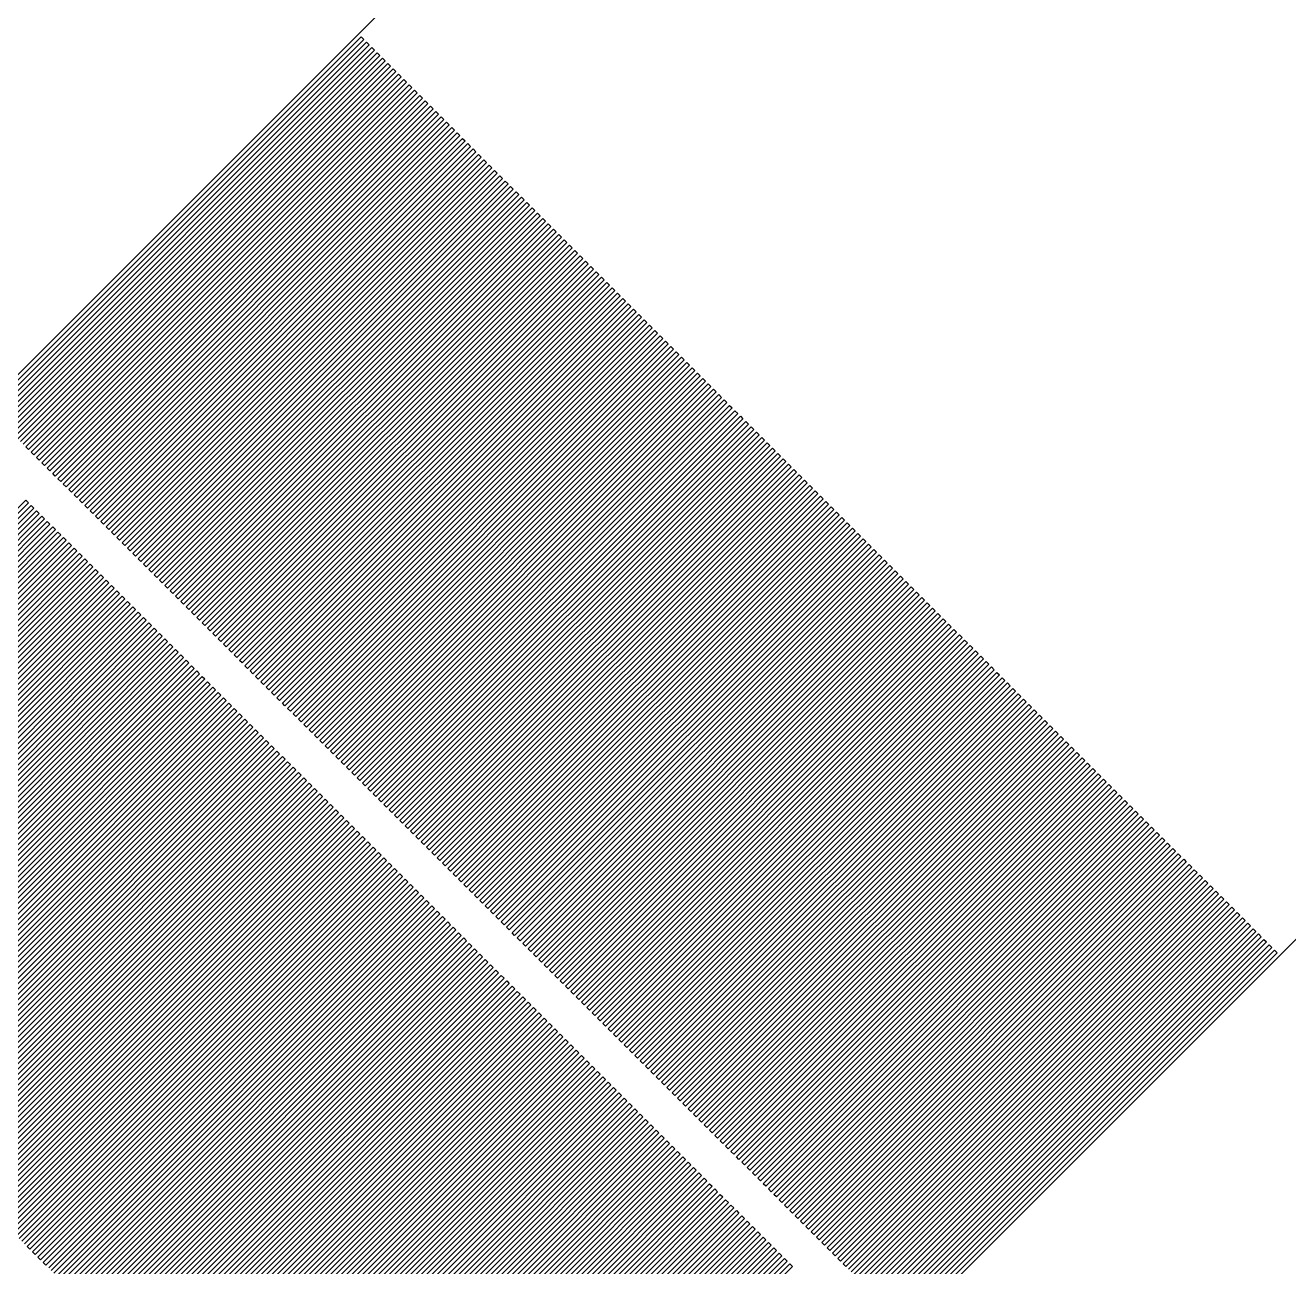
# Model space of a CAD drawing. Extents: x 1 to 107, y 1 to 71.
# Drawn here: x 61.92 to 65.265, y 61.977 to 65.265 of the extents above; entities that cross this region are included whole.
import ezdxf

# ---------------------------------------------------------------- set-up
doc = ezdxf.new("R2010")
doc.units = 0

msp = doc.modelspace()

# ---------------------------------------------------------------- linework, layer by layer
for p, q in [((64.1513, 66.5908), (61.8156, 64.2551)), ((61.8226, 64.248), (62.8091, 65.2344)), ((62.8091, 65.2344), (62.8161, 65.2274)), ((62.8161, 65.2274), (61.8297, 64.241)), ((61.8368, 64.2339), (62.8232, 65.2203)), ((62.8303, 65.2132), (61.8439, 64.2268)), ((61.8509, 64.2197), (62.8374, 65.2061)), ((62.8232, 65.2203), (62.8303, 65.2132)), ((62.8374, 65.2061), (62.8444, 65.1991)), ((62.8444, 65.1991), (61.858, 64.2127)), ((61.8651, 64.2056), (62.8515, 65.192)), ((62.8586, 65.1849), (61.8722, 64.1985)), ((61.8792, 64.1915), (62.8656, 65.1779)), ((62.8727, 65.1708), (61.8863, 64.1844)), ((62.8515, 65.192), (62.8586, 65.1849)), ((62.8656, 65.1779), (62.8727, 65.1708)), ((61.8934, 64.1773), (62.8798, 65.1637)), ((62.8869, 65.1567), (61.9004, 64.1702)), ((61.9075, 64.1632), (62.8939, 65.1496)), ((62.901, 65.1425), (61.9146, 64.1561)), ((61.9216, 64.149), (62.9081, 65.1355)), ((62.8798, 65.1637), (62.8869, 65.1567)), ((62.8939, 65.1496), (62.901, 65.1425)), ((62.9081, 65.1355), (62.9151, 65.1284)), ((62.9151, 65.1284), (61.9287, 64.142)), ((61.9358, 64.1349), (62.9222, 65.1213)), ((62.9293, 65.1142), (61.9429, 64.1278)), ((61.9499, 64.1207), (62.9364, 65.1072)), ((62.9434, 65.1001), (61.957, 64.1137)), ((62.9222, 65.1213), (62.9293, 65.1142)), ((62.9364, 65.1072), (62.9434, 65.1001)), ((61.9641, 64.1066), (62.9505, 65.093)), ((62.9576, 65.0859), (61.9711, 64.0995)), ((61.9782, 64.0925), (62.9646, 65.0789)), ((62.9717, 65.0718), (61.9853, 64.0854)), ((62.9505, 65.093), (62.9576, 65.0859)), ((62.9646, 65.0789), (62.9717, 65.0718)), ((61.9924, 64.0783), (62.9788, 65.0647)), ((62.9858, 65.0577), (61.9994, 64.0712)), ((62.0065, 64.0642), (62.9929, 65.0506)), ((63, 65.0435), (62.0136, 64.0571)), ((62.0206, 64.05), (63.0071, 65.0365)), ((62.9788, 65.0647), (62.9858, 65.0577)), ((62.9929, 65.0506), (63, 65.0435)), ((63.0071, 65.0365), (63.0141, 65.0294)), ((63.0141, 65.0294), (62.0277, 64.043)), ((62.0348, 64.0359), (63.0212, 65.0223)), ((63.0283, 65.0152), (62.0419, 64.0288)), ((62.0489, 64.0217), (63.0354, 65.0082)), ((63.0424, 65.0011), (62.056, 64.0147)), ((63.0212, 65.0223), (63.0283, 65.0152)), ((63.0354, 65.0082), (63.0424, 65.0011)), ((62.0631, 64.0076), (63.0495, 64.994)), ((63.0566, 64.987), (62.0701, 64.0005)), ((62.0772, 63.9935), (63.0636, 64.9799)), ((63.0707, 64.9728), (62.0843, 63.9864)), ((63.0495, 64.994), (63.0566, 64.987)), ((63.0636, 64.9799), (63.0707, 64.9728)), ((62.0914, 63.9793), (63.0778, 64.9657)), ((63.0848, 64.9587), (62.0984, 63.9723)), ((62.1055, 63.9652), (63.0919, 64.9516)), ((63.099, 64.9445), (62.1126, 63.9581)), ((62.1196, 63.951), (63.106, 64.9375)), ((63.0778, 64.9657), (63.0848, 64.9587)), ((63.0919, 64.9516), (63.099, 64.9445)), ((63.106, 64.9375), (63.1131, 64.9304)), ((63.1131, 64.9304), (62.1267, 63.944)), ((62.1338, 63.9369), (63.1202, 64.9233)), ((63.1273, 64.9162), (62.1409, 63.9298)), ((62.1479, 63.9227), (63.1343, 64.9092)), ((63.1414, 64.9021), (62.155, 63.9157)), ((63.1202, 64.9233), (63.1273, 64.9162)), ((63.1343, 64.9092), (63.1414, 64.9021)), ((62.1621, 63.9086), (63.1485, 64.895)), ((63.1556, 64.888), (62.1691, 63.9015)), ((62.1762, 63.8945), (63.1626, 64.8809)), ((63.1697, 64.8738), (62.1833, 63.8874)), ((62.1904, 63.8803), (63.1768, 64.8667)), ((63.1485, 64.895), (63.1556, 64.888)), ((63.1626, 64.8809), (63.1697, 64.8738)), ((63.1768, 64.8667), (63.1838, 64.8597)), ((63.1838, 64.8597), (62.1974, 63.8733)), ((62.2045, 63.8662), (63.1909, 64.8526)), ((63.198, 64.8455), (62.2116, 63.8591)), ((62.2186, 63.8521), (63.205, 64.8385)), ((63.1909, 64.8526), (63.198, 64.8455)), ((63.205, 64.8385), (63.2121, 64.8314)), ((63.2121, 64.8314), (62.2257, 63.845)), ((62.2328, 63.8379), (63.2192, 64.8243)), ((63.2263, 64.8172), (62.2398, 63.8308)), ((62.2469, 63.8238), (63.2333, 64.8102)), ((63.2404, 64.8031), (62.254, 63.8167)), ((63.2192, 64.8243), (63.2263, 64.8172)), ((63.2333, 64.8102), (63.2404, 64.8031)), ((62.2611, 63.8096), (63.2475, 64.796)), ((63.2545, 64.789), (62.2681, 63.8026)), ((62.2752, 63.7955), (63.2616, 64.7819)), ((63.2687, 64.7748), (62.2823, 63.7884)), ((62.2894, 63.7813), (63.2758, 64.7677)), ((63.2475, 64.796), (63.2545, 64.789)), ((63.2616, 64.7819), (63.2687, 64.7748)), ((63.2758, 64.7677), (63.2828, 64.7607)), ((63.2828, 64.7607), (62.2964, 63.7743)), ((62.3035, 63.7672), (63.2899, 64.7536)), ((63.297, 64.7465), (62.3106, 63.7601)), ((62.3176, 63.7531), (63.304, 64.7395)), ((63.3111, 64.7324), (62.3247, 63.746)), ((63.2899, 64.7536), (63.297, 64.7465)), ((63.304, 64.7395), (63.3111, 64.7324)), ((62.3318, 63.7389), (63.3182, 64.7253)), ((63.3253, 64.7182), (62.3389, 63.7318)), ((62.3459, 63.7248), (63.3323, 64.7112)), ((63.3394, 64.7041), (62.353, 63.7177)), ((63.3182, 64.7253), (63.3253, 64.7182)), ((63.3323, 64.7112), (63.3394, 64.7041)), ((62.3601, 63.7106), (63.3465, 64.697)), ((63.3535, 64.69), (62.3671, 63.7036)), ((62.3742, 63.6965), (63.3606, 64.6829)), ((63.3677, 64.6758), (62.3813, 63.6894)), ((62.3883, 63.6823), (63.3748, 64.6687)), ((63.3465, 64.697), (63.3535, 64.69)), ((63.3606, 64.6829), (63.3677, 64.6758)), ((63.3748, 64.6687), (63.3818, 64.6617)), ((63.3818, 64.6617), (62.3954, 63.6753)), ((62.4025, 63.6682), (63.3889, 64.6546)), ((63.396, 64.6475), (62.4095, 63.6611)), ((62.4166, 63.6541), (63.403, 64.6405)), ((63.4101, 64.6334), (62.4237, 63.647)), ((63.3889, 64.6546), (63.396, 64.6475)), ((63.403, 64.6405), (63.4101, 64.6334)), ((62.4308, 63.6399), (63.4172, 64.6263)), ((63.4243, 64.6192), (62.4379, 63.6328)), ((62.4449, 63.6258), (63.4313, 64.6122)), ((63.4384, 64.6051), (62.452, 63.6187)), ((62.4591, 63.6116), (63.4455, 64.598)), ((63.4172, 64.6263), (63.4243, 64.6192)), ((63.4313, 64.6122), (63.4384, 64.6051)), ((63.4455, 64.598), (63.4525, 64.591)), ((63.4525, 64.591), (62.4661, 63.6046)), ((62.4732, 63.5975), (63.4596, 64.5839)), ((63.4667, 64.5768), (62.4803, 63.5904)), ((62.4873, 63.5833), (63.4738, 64.5698)), ((63.4596, 64.5839), (63.4667, 64.5768)), ((63.4738, 64.5698), (63.4808, 64.5627)), ((63.4808, 64.5627), (62.4944, 63.5763)), ((62.5015, 63.5692), (63.4879, 64.5556)), ((63.495, 64.5486), (62.5085, 63.5621)), ((62.5156, 63.5551), (63.502, 64.5415)), ((63.5091, 64.5344), (62.5227, 63.548)), ((63.4879, 64.5556), (63.495, 64.5486)), ((63.502, 64.5415), (63.5091, 64.5344)), ((62.5298, 63.5409), (63.5162, 64.5273)), ((63.5233, 64.5203), (62.5368, 63.5338)), ((62.5439, 63.5268), (63.5303, 64.5132)), ((63.5374, 64.5061), (62.551, 63.5197)), ((62.558, 63.5126), (63.5445, 64.499)), ((63.5162, 64.5273), (63.5233, 64.5203)), ((63.5303, 64.5132), (63.5374, 64.5061)), ((63.5445, 64.499), (63.5515, 64.492)), ((63.5515, 64.492), (62.5651, 63.5056)), ((62.5722, 63.4985), (63.5586, 64.4849)), ((63.5657, 64.4778), (62.5793, 63.4914)), ((62.5863, 63.4843), (63.5728, 64.4708)), ((63.5586, 64.4849), (63.5657, 64.4778)), ((63.5728, 64.4708), (63.5798, 64.4637)), ((63.5798, 64.4637), (62.5934, 63.4773)), ((62.6005, 63.4702), (63.5869, 64.4566)), ((63.594, 64.4496), (62.6075, 63.4631)), ((62.6146, 63.4561), (63.601, 64.4425)), ((63.6081, 64.4354), (62.6217, 63.449)), ((63.5869, 64.4566), (63.594, 64.4496)), ((63.601, 64.4425), (63.6081, 64.4354)), ((62.6288, 63.4419), (63.6152, 64.4283)), ((63.6223, 64.4213), (62.6358, 63.4348)), ((62.6429, 63.4278), (63.6293, 64.4142)), ((63.6364, 64.4071), (62.65, 63.4207)), ((62.657, 63.4136), (63.6435, 64.4001)), ((63.6152, 64.4283), (63.6223, 64.4213)), ((63.6293, 64.4142), (63.6364, 64.4071)), ((63.6435, 64.4001), (63.6505, 64.393)), ((63.6505, 64.393), (62.6641, 63.4066)), ((62.6712, 63.3995), (63.6576, 64.3859)), ((63.6647, 64.3788), (62.6783, 63.3924)), ((62.6853, 63.3854), (63.6717, 64.3718)), ((63.6788, 64.3647), (62.6924, 63.3783)), ((63.6576, 64.3859), (63.6647, 64.3788)), ((63.6717, 64.3718), (63.6788, 64.3647)), ((62.6995, 63.3712), (63.6859, 64.3576)), ((63.6929, 64.3506), (62.7065, 63.3641)), ((62.7136, 63.3571), (63.7, 64.3435)), ((63.7071, 64.3364), (62.7207, 63.35)), ((63.6859, 64.3576), (63.6929, 64.3506)), ((63.7, 64.3435), (63.7071, 64.3364)), ((62.7278, 63.3429), (63.7142, 64.3293)), ((63.7212, 64.3223), (62.7348, 63.3358)), ((62.7419, 63.3288), (63.7283, 64.3152)), ((63.7354, 64.3081), (62.749, 63.3217)), ((62.756, 63.3146), (63.7425, 64.3011)), ((63.7142, 64.3293), (63.7212, 64.3223)), ((63.7283, 64.3152), (63.7354, 64.3081)), ((63.7425, 64.3011), (63.7495, 64.294)), ((63.7495, 64.294), (62.7631, 63.3076)), ((62.7702, 63.3005), (63.7566, 64.2869)), ((63.7637, 64.2798), (62.7773, 63.2934)), ((62.7843, 63.2864), (63.7707, 64.2728)), ((63.7778, 64.2657), (62.7914, 63.2793)), ((63.7566, 64.2869), (63.7637, 64.2798)), ((63.7707, 64.2728), (63.7778, 64.2657)), ((62.7985, 63.2722), (63.7849, 64.2586)), ((63.7919, 64.2516), (62.8055, 63.2652)), ((62.8126, 63.2581), (63.799, 64.2445)), ((63.8061, 64.2374), (62.8197, 63.251)), ((62.8267, 63.2439), (63.8132, 64.2303)), ((63.7849, 64.2586), (63.7919, 64.2516)), ((63.799, 64.2445), (63.8061, 64.2374)), ((63.8132, 64.2303), (63.8202, 64.2233)), ((63.8202, 64.2233), (62.8338, 63.2369)), ((62.8409, 63.2298), (63.8273, 64.2162)), ((63.8344, 64.2091), (62.848, 63.2227)), ((62.855, 63.2156), (63.8414, 64.2021)), ((63.8273, 64.2162), (63.8344, 64.2091)), ((63.8414, 64.2021), (63.8485, 64.195)), ((63.8485, 64.195), (62.8621, 63.2086)), ((62.8692, 63.2015), (63.8556, 64.1879)), ((63.8627, 64.1808), (62.8763, 63.1944)), ((62.8833, 63.1874), (63.8697, 64.1738)), ((63.8768, 64.1667), (62.8904, 63.1803)), ((63.8556, 64.1879), (63.8627, 64.1808)), ((63.8697, 64.1738), (63.8768, 64.1667)), ((61.9287, 64.142), (61.9216, 64.149)), ((61.9429, 64.1278), (61.9358, 64.1349)), ((62.8975, 63.1732), (63.8839, 64.1596)), ((63.8909, 64.1526), (62.9045, 63.1662)), ((62.9116, 63.1591), (63.898, 64.1455)), ((63.9051, 64.1384), (62.9187, 63.152)), ((62.9257, 63.1449), (63.9122, 64.1314)), ((63.8839, 64.1596), (63.8909, 64.1526)), ((63.898, 64.1455), (63.9051, 64.1384)), ((63.9122, 64.1314), (63.9192, 64.1243)), ((64.2551, 61.8156), (66.5908, 64.1513)), ((61.957, 64.1137), (61.9499, 64.1207)), ((61.9711, 64.0995), (61.9641, 64.1066)), ((63.9192, 64.1243), (62.9328, 63.1379)), ((62.9399, 63.1308), (63.9263, 64.1172)), ((63.9334, 64.1101), (62.9469, 63.1237)), ((62.954, 63.1167), (63.9404, 64.1031)), ((63.9475, 64.096), (62.9611, 63.1096)), ((63.9263, 64.1172), (63.9334, 64.1101)), ((63.9404, 64.1031), (63.9475, 64.096)), ((61.9853, 64.0854), (61.9782, 64.0925)), ((61.9994, 64.0712), (61.9924, 64.0783)), ((62.0136, 64.0571), (62.0065, 64.0642)), ((62.9682, 63.1025), (63.9546, 64.0889)), ((63.9617, 64.0818), (62.9752, 63.0954)), ((62.9823, 63.0884), (63.9687, 64.0748)), ((63.9758, 64.0677), (62.9894, 63.0813)), ((63.9546, 64.0889), (63.9617, 64.0818)), ((63.9687, 64.0748), (63.9758, 64.0677)), ((62.0277, 64.043), (62.0206, 64.05)), ((62.0419, 64.0288), (62.0348, 64.0359)), ((62.9965, 63.0742), (63.9829, 64.0606)), ((63.9899, 64.0536), (63.0035, 63.0672)), ((63.0106, 63.0601), (63.997, 64.0465)), ((64.0041, 64.0394), (63.0177, 63.053)), ((63.0247, 63.0459), (64.0112, 64.0324)), ((63.9829, 64.0606), (63.9899, 64.0536)), ((63.997, 64.0465), (64.0041, 64.0394)), ((64.0112, 64.0324), (64.0182, 64.0253)), ((60.9353, 63.0212), (61.9217, 64.0076)), ((61.9287, 64.0005), (60.9423, 63.0141)), ((61.9217, 64.0076), (61.9287, 64.0005)), ((62.056, 64.0147), (62.0489, 64.0217)), ((62.0701, 64.0005), (62.0631, 64.0076)), ((64.0182, 64.0253), (63.0318, 63.0389)), ((63.0389, 63.0318), (64.0253, 64.0182)), ((64.0324, 64.0112), (63.0459, 63.0247)), ((63.053, 63.0177), (64.0394, 64.0041)), ((64.0465, 63.997), (63.0601, 63.0106)), ((64.0253, 64.0182), (64.0324, 64.0112)), ((64.0394, 64.0041), (64.0465, 63.997)), ((60.9494, 63.0071), (61.9358, 63.9935)), ((61.9429, 63.9864), (60.9565, 63)), ((60.9635, 62.9929), (61.95, 63.9793)), ((61.957, 63.9723), (60.9706, 62.9858)), ((60.9777, 62.9788), (61.9641, 63.9652)), ((61.9358, 63.9935), (61.9429, 63.9864)), ((61.95, 63.9793), (61.957, 63.9723)), ((61.9641, 63.9652), (61.9712, 63.9581)), ((62.0843, 63.9864), (62.0772, 63.9935)), ((62.0984, 63.9723), (62.0914, 63.9793)), ((62.1126, 63.9581), (62.1055, 63.9652)), ((63.0672, 63.0035), (64.0536, 63.9899)), ((64.0606, 63.9829), (63.0742, 62.9965)), ((63.0813, 62.9894), (64.0677, 63.9758)), ((64.0748, 63.9687), (63.0884, 62.9823)), ((64.0536, 63.9899), (64.0606, 63.9829)), ((64.0677, 63.9758), (64.0748, 63.9687)), ((61.9712, 63.9581), (60.9847, 62.9717)), ((60.9918, 62.9646), (61.9782, 63.951)), ((61.9853, 63.944), (60.9989, 62.9576)), ((61.006, 62.9505), (61.9924, 63.9369)), ((61.9995, 63.9298), (61.013, 62.9434)), ((61.9782, 63.951), (61.9853, 63.944)), ((61.9924, 63.9369), (61.9995, 63.9298)), ((62.1267, 63.944), (62.1196, 63.951)), ((62.1409, 63.9298), (62.1338, 63.9369)), ((63.0954, 62.9752), (64.0818, 63.9617)), ((64.0889, 63.9546), (63.1025, 62.9682)), ((63.1096, 62.9611), (64.096, 63.9475)), ((64.1031, 63.9404), (63.1167, 62.954)), ((63.1237, 62.9469), (64.1101, 63.9334)), ((64.0818, 63.9617), (64.0889, 63.9546)), ((64.096, 63.9475), (64.1031, 63.9404)), ((64.1101, 63.9334), (64.1172, 63.9263)), ((61.0201, 62.9364), (62.0065, 63.9228)), ((62.0136, 63.9157), (61.0272, 62.9293)), ((61.0342, 62.9222), (62.0207, 63.9086)), ((62.0277, 63.9016), (61.0413, 62.9151)), ((62.0065, 63.9228), (62.0136, 63.9157)), ((62.0207, 63.9086), (62.0277, 63.9016)), ((62.155, 63.9157), (62.1479, 63.9227)), ((62.1691, 63.9015), (62.1621, 63.9086)), ((64.1172, 63.9263), (63.1308, 62.9399)), ((63.1379, 62.9328), (64.1243, 63.9192)), ((64.1314, 63.9122), (63.1449, 62.9257)), ((63.152, 62.9187), (64.1384, 63.9051)), ((64.1455, 63.898), (63.1591, 62.9116)), ((64.1243, 63.9192), (64.1314, 63.9122)), ((64.1384, 63.9051), (64.1455, 63.898)), ((61.0484, 62.9081), (62.0348, 63.8945)), ((62.0419, 63.8874), (61.0555, 62.901)), ((61.0625, 62.8939), (62.049, 63.8803)), ((62.056, 63.8733), (61.0696, 62.8869)), ((61.0767, 62.8798), (62.0631, 63.8662)), ((62.0348, 63.8945), (62.0419, 63.8874)), ((62.049, 63.8803), (62.056, 63.8733)), ((62.0631, 63.8662), (62.0702, 63.8591)), ((62.1833, 63.8874), (62.1762, 63.8945)), ((62.1974, 63.8733), (62.1904, 63.8803)), ((62.2116, 63.8591), (62.2045, 63.8662)), ((63.1662, 62.9045), (64.1526, 63.8909)), ((64.1596, 63.8839), (63.1732, 62.8975)), ((63.1803, 62.8904), (64.1667, 63.8768)), ((64.1738, 63.8697), (63.1874, 62.8833)), ((63.1944, 62.8763), (64.1808, 63.8627)), ((64.1526, 63.8909), (64.1596, 63.8839)), ((64.1667, 63.8768), (64.1738, 63.8697)), ((64.1808, 63.8627), (64.1879, 63.8556)), ((62.0702, 63.8591), (61.0837, 62.8727)), ((61.0908, 62.8656), (62.0772, 63.8521)), ((62.0843, 63.845), (61.0979, 62.8586)), ((61.105, 62.8515), (62.0914, 63.8379)), ((62.0984, 63.8308), (61.112, 62.8444)), ((62.0772, 63.8521), (62.0843, 63.845)), ((62.0914, 63.8379), (62.0984, 63.8308)), ((62.2257, 63.845), (62.2186, 63.8521)), ((62.2398, 63.8308), (62.2328, 63.8379)), ((64.1879, 63.8556), (63.2015, 62.8692)), ((63.2086, 62.8621), (64.195, 63.8485)), ((64.2021, 63.8414), (63.2156, 62.855)), ((63.2227, 62.848), (64.2091, 63.8344)), ((64.195, 63.8485), (64.2021, 63.8414)), ((64.2091, 63.8344), (64.2162, 63.8273)), ((61.1191, 62.8374), (62.1055, 63.8238)), ((62.1126, 63.8167), (61.1262, 62.8303)), ((61.1332, 62.8232), (62.1197, 63.8096)), ((62.1267, 63.8026), (61.1403, 62.8161)), ((61.1474, 62.8091), (62.1338, 63.7955)), ((62.1055, 63.8238), (62.1126, 63.8167)), ((62.1197, 63.8096), (62.1267, 63.8026)), ((62.1338, 63.7955), (62.1409, 63.7884)), ((62.254, 63.8167), (62.2469, 63.8238)), ((62.2681, 63.8026), (62.2611, 63.8096)), ((62.2823, 63.7884), (62.2752, 63.7955)), ((64.2162, 63.8273), (63.2298, 62.8409)), ((63.2369, 62.8338), (64.2233, 63.8202)), ((64.2303, 63.8132), (63.2439, 62.8267)), ((63.251, 62.8197), (64.2374, 63.8061)), ((64.2445, 63.799), (63.2581, 62.8126)), ((64.2233, 63.8202), (64.2303, 63.8132)), ((64.2374, 63.8061), (64.2445, 63.799)), ((62.1409, 63.7884), (61.1544, 62.802)), ((61.1615, 62.7949), (62.1479, 63.7814)), ((62.155, 63.7743), (61.1686, 62.7879)), ((61.1757, 62.7808), (62.1621, 63.7672)), ((62.1479, 63.7814), (62.155, 63.7743)), ((62.1621, 63.7672), (62.1691, 63.7601)), ((62.2964, 63.7743), (62.2894, 63.7813)), ((62.3106, 63.7601), (62.3035, 63.7672)), ((63.2652, 62.8055), (64.2516, 63.7919)), ((64.2586, 63.7849), (63.2722, 62.7985)), ((63.2793, 62.7914), (64.2657, 63.7778)), ((64.2728, 63.7707), (63.2864, 62.7843)), ((63.2934, 62.7773), (64.2798, 63.7637)), ((64.2516, 63.7919), (64.2586, 63.7849)), ((64.2657, 63.7778), (64.2728, 63.7707)), ((64.2798, 63.7637), (64.2869, 63.7566)), ((62.1691, 63.7601), (61.1827, 62.7737)), ((61.1898, 62.7666), (62.1762, 63.7531)), ((62.1833, 63.746), (61.1969, 62.7596)), ((61.204, 62.7525), (62.1904, 63.7389)), ((62.1974, 63.7319), (61.211, 62.7454)), ((62.1762, 63.7531), (62.1833, 63.746)), ((62.1904, 63.7389), (62.1974, 63.7319)), ((62.3247, 63.746), (62.3176, 63.7531)), ((62.3389, 63.7318), (62.3318, 63.7389)), ((64.2869, 63.7566), (63.3005, 62.7702)), ((63.3076, 62.7631), (64.294, 63.7495)), ((64.3011, 63.7425), (63.3146, 62.756)), ((63.3217, 62.749), (64.3081, 63.7354)), ((64.3152, 63.7283), (63.3288, 62.7419)), ((64.294, 63.7495), (64.3011, 63.7425)), ((64.3081, 63.7354), (64.3152, 63.7283)), ((61.2181, 62.7384), (62.2045, 63.7248)), ((62.2116, 63.7177), (61.2252, 62.7313)), ((61.2322, 62.7242), (62.2187, 63.7106)), ((62.2257, 63.7036), (61.2393, 62.7171)), ((61.2464, 62.7101), (62.2328, 63.6965)), ((62.2045, 63.7248), (62.2116, 63.7177)), ((62.2187, 63.7106), (62.2257, 63.7036)), ((62.2328, 63.6965), (62.2399, 63.6894)), ((62.353, 63.7177), (62.3459, 63.7248)), ((62.3671, 63.7036), (62.3601, 63.7106)), ((62.3813, 63.6894), (62.3742, 63.6965)), ((63.3358, 62.7348), (64.3223, 63.7212)), ((64.3293, 63.7142), (63.3429, 62.7278)), ((63.35, 62.7207), (64.3364, 63.7071)), ((64.3435, 63.7), (63.3571, 62.7136)), ((64.3223, 63.7212), (64.3293, 63.7142)), ((64.3364, 63.7071), (64.3435, 63.7)), ((62.2399, 63.6894), (61.2534, 62.703)), ((61.2605, 62.6959), (62.2469, 63.6824)), ((62.254, 63.6753), (61.2676, 62.6889)), ((61.2747, 62.6818), (62.2611, 63.6682)), ((62.2682, 63.6611), (61.2817, 62.6747)), ((62.2469, 63.6824), (62.254, 63.6753)), ((62.2611, 63.6682), (62.2682, 63.6611)), ((62.3954, 63.6753), (62.3883, 63.6823)), ((62.4095, 63.6611), (62.4025, 63.6682)), ((63.3641, 62.7065), (64.3506, 63.6929)), ((64.3576, 63.6859), (63.3712, 62.6995)), ((63.3783, 62.6924), (64.3647, 63.6788)), ((64.3718, 63.6717), (63.3854, 62.6853)), ((63.3924, 62.6783), (64.3788, 63.6647)), ((64.3506, 63.6929), (64.3576, 63.6859)), ((64.3647, 63.6788), (64.3718, 63.6717)), ((64.3788, 63.6647), (64.3859, 63.6576)), ((61.2888, 62.6676), (62.2752, 63.6541)), ((62.2823, 63.647), (61.2959, 62.6606)), ((61.3029, 62.6535), (62.2894, 63.6399)), ((62.2964, 63.6329), (61.31, 62.6464)), ((62.2752, 63.6541), (62.2823, 63.647)), ((62.2894, 63.6399), (62.2964, 63.6329)), ((62.4237, 63.647), (62.4166, 63.6541)), ((62.4379, 63.6328), (62.4308, 63.6399)), ((64.3859, 63.6576), (63.3995, 62.6712)), ((63.4066, 62.6641), (64.393, 63.6505)), ((64.4001, 63.6435), (63.4136, 62.657)), ((63.4207, 62.65), (64.4071, 63.6364)), ((64.4142, 63.6293), (63.4278, 62.6429)), ((64.393, 63.6505), (64.4001, 63.6435)), ((64.4071, 63.6364), (64.4142, 63.6293)), ((61.3171, 62.6394), (62.3035, 63.6258)), ((62.3106, 63.6187), (61.3242, 62.6323)), ((61.3312, 62.6252), (62.3176, 63.6116)), ((62.3247, 63.6046), (61.3383, 62.6182)), ((61.3454, 62.6111), (62.3318, 63.5975)), ((62.3035, 63.6258), (62.3106, 63.6187)), ((62.3176, 63.6116), (62.3247, 63.6046)), ((62.3318, 63.5975), (62.3389, 63.5904)), ((62.452, 63.6187), (62.4449, 63.6258)), ((62.4661, 63.6046), (62.4591, 63.6116)), ((62.4803, 63.5904), (62.4732, 63.5975)), ((63.4348, 62.6358), (64.4213, 63.6223)), ((64.4283, 63.6152), (63.4419, 62.6288)), ((63.449, 62.6217), (64.4354, 63.6081)), ((64.4425, 63.601), (63.4561, 62.6146)), ((64.4213, 63.6223), (64.4283, 63.6152)), ((64.4354, 63.6081), (64.4425, 63.601)), ((62.3389, 63.5904), (61.3524, 62.604)), ((61.3595, 62.597), (62.3459, 63.5834)), ((62.353, 63.5763), (61.3666, 62.5899)), ((61.3737, 62.5828), (62.3601, 63.5692)), ((62.3672, 63.5621), (61.3807, 62.5757)), ((62.3459, 63.5834), (62.353, 63.5763)), ((62.3601, 63.5692), (62.3672, 63.5621)), ((62.4944, 63.5763), (62.4873, 63.5833)), ((62.5085, 63.5621), (62.5015, 63.5692)), ((63.4631, 62.6075), (64.4496, 63.594)), ((64.4566, 63.5869), (63.4702, 62.6005)), ((63.4773, 62.5934), (64.4637, 63.5798)), ((64.4708, 63.5728), (63.4843, 62.5863)), ((63.4914, 62.5793), (64.4778, 63.5657)), ((64.4496, 63.594), (64.4566, 63.5869)), ((64.4637, 63.5798), (64.4708, 63.5728)), ((64.4778, 63.5657), (64.4849, 63.5586)), ((61.3878, 62.5686), (62.3742, 63.5551)), ((62.3813, 63.548), (61.3949, 62.5616)), ((61.4019, 62.5545), (62.3884, 63.5409)), ((62.3954, 63.5339), (61.409, 62.5474)), ((62.3742, 63.5551), (62.3813, 63.548)), ((62.3884, 63.5409), (62.3954, 63.5339)), ((62.5227, 63.548), (62.5156, 63.5551)), ((62.5368, 63.5338), (62.5298, 63.5409)), ((64.4849, 63.5586), (63.4985, 62.5722)), ((63.5056, 62.5651), (64.492, 63.5515)), ((64.499, 63.5445), (63.5126, 62.558)), ((63.5197, 62.551), (64.5061, 63.5374)), ((64.5132, 63.5303), (63.5268, 62.5439)), ((64.492, 63.5515), (64.499, 63.5445)), ((64.5061, 63.5374), (64.5132, 63.5303)), ((61.4161, 62.5404), (62.4025, 63.5268)), ((62.4096, 63.5197), (61.4232, 62.5333)), ((61.4302, 62.5262), (62.4166, 63.5126)), ((62.4237, 63.5056), (61.4373, 62.5192)), ((61.4444, 62.5121), (62.4308, 63.4985)), ((62.4025, 63.5268), (62.4096, 63.5197)), ((62.4166, 63.5126), (62.4237, 63.5056)), ((62.4308, 63.4985), (62.4379, 63.4914)), ((62.551, 63.5197), (62.5439, 63.5268)), ((62.5651, 63.5056), (62.558, 63.5126)), ((62.5793, 63.4914), (62.5722, 63.4985)), ((63.5338, 62.5368), (64.5203, 63.5233)), ((64.5273, 63.5162), (63.5409, 62.5298)), ((63.548, 62.5227), (64.5344, 63.5091)), ((64.5415, 63.502), (63.5551, 62.5156)), ((63.5621, 62.5085), (64.5486, 63.495)), ((64.5203, 63.5233), (64.5273, 63.5162)), ((64.5344, 63.5091), (64.5415, 63.502)), ((64.5486, 63.495), (64.5556, 63.4879)), ((62.4379, 63.4914), (61.4514, 62.505)), ((61.4585, 62.4979), (62.4449, 63.4844)), ((62.452, 63.4773), (61.4656, 62.4909)), ((61.4727, 62.4838), (62.4591, 63.4702)), ((62.4661, 63.4632), (61.4797, 62.4767)), ((62.4449, 63.4844), (62.452, 63.4773)), ((62.4591, 63.4702), (62.4661, 63.4632)), ((62.5934, 63.4773), (62.5863, 63.4843)), ((62.6075, 63.4631), (62.6005, 63.4702)), ((64.5556, 63.4879), (63.5692, 62.5015)), ((63.5763, 62.4944), (64.5627, 63.4808)), ((64.5698, 63.4738), (63.5833, 62.4873)), ((63.5904, 62.4803), (64.5768, 63.4667)), ((64.5627, 63.4808), (64.5698, 63.4738)), ((64.5768, 63.4667), (64.5839, 63.4596)), ((61.4868, 62.4697), (62.4732, 63.4561)), ((62.4803, 63.449), (61.4939, 62.4626)), ((61.5009, 62.4555), (62.4874, 63.4419)), ((62.4944, 63.4349), (61.508, 62.4485)), ((61.5151, 62.4414), (62.5015, 63.4278)), ((62.4732, 63.4561), (62.4803, 63.449)), ((62.4874, 63.4419), (62.4944, 63.4349)), ((62.5015, 63.4278), (62.5086, 63.4207)), ((62.6217, 63.449), (62.6146, 63.4561)), ((62.6358, 63.4348), (62.6288, 63.4419)), ((62.65, 63.4207), (62.6429, 63.4278)), ((64.5839, 63.4596), (63.5975, 62.4732)), ((63.6046, 62.4661), (64.591, 63.4525)), ((64.598, 63.4455), (63.6116, 62.4591)), ((63.6187, 62.452), (64.6051, 63.4384)), ((64.6122, 63.4313), (63.6258, 62.4449)), ((64.591, 63.4525), (64.598, 63.4455)), ((64.6051, 63.4384), (64.6122, 63.4313)), ((62.5086, 63.4207), (61.5222, 62.4343)), ((61.5292, 62.4272), (62.5156, 63.4137)), ((62.5227, 63.4066), (61.5363, 62.4202)), ((61.5434, 62.4131), (62.5298, 63.3995)), ((62.5156, 63.4137), (62.5227, 63.4066)), ((62.5298, 63.3995), (62.5368, 63.3924)), ((62.6641, 63.4066), (62.657, 63.4136)), ((62.6783, 63.3924), (62.6712, 63.3995)), ((63.6328, 62.4379), (64.6192, 63.4243)), ((64.6263, 63.4172), (63.6399, 62.4308)), ((63.647, 62.4237), (64.6334, 63.4101)), ((64.6405, 63.403), (63.6541, 62.4166)), ((63.6611, 62.4095), (64.6475, 63.396)), ((64.6192, 63.4243), (64.6263, 63.4172)), ((64.6334, 63.4101), (64.6405, 63.403)), ((64.6475, 63.396), (64.6546, 63.3889)), ((62.5368, 63.3924), (61.5504, 62.406)), ((61.5575, 62.3989), (62.5439, 63.3854)), ((62.551, 63.3783), (61.5646, 62.3919)), ((61.5716, 62.3848), (62.5581, 63.3712)), ((62.5651, 63.3642), (61.5787, 62.3777)), ((62.5439, 63.3854), (62.551, 63.3783)), ((62.5581, 63.3712), (62.5651, 63.3642)), ((62.6924, 63.3783), (62.6853, 63.3854)), ((62.7065, 63.3641), (62.6995, 63.3712)), ((64.6546, 63.3889), (63.6682, 62.4025)), ((63.6753, 62.3954), (64.6617, 63.3818)), ((64.6687, 63.3748), (63.6823, 62.3883)), ((63.6894, 62.3813), (64.6758, 63.3677)), ((64.6829, 63.3606), (63.6965, 62.3742)), ((64.6617, 63.3818), (64.6687, 63.3748)), ((64.6758, 63.3677), (64.6829, 63.3606)), ((61.5858, 62.3707), (62.5722, 63.3571)), ((62.5793, 63.35), (61.5928, 62.3636)), ((61.5999, 62.3565), (62.5863, 63.3429)), ((62.5934, 63.3359), (61.607, 62.3495)), ((61.6141, 62.3424), (62.6005, 63.3288)), ((62.5722, 63.3571), (62.5793, 63.35)), ((62.5863, 63.3429), (62.5934, 63.3359)), ((62.6005, 63.3288), (62.6076, 63.3217)), ((62.7207, 63.35), (62.7136, 63.3571)), ((62.7348, 63.3358), (62.7278, 63.3429)), ((62.749, 63.3217), (62.7419, 63.3288)), ((63.7036, 62.3671), (64.69, 63.3535)), ((64.697, 63.3465), (63.7106, 62.3601)), ((63.7177, 62.353), (64.7041, 63.3394)), ((64.7112, 63.3323), (63.7248, 62.3459)), ((64.69, 63.3535), (64.697, 63.3465)), ((64.7041, 63.3394), (64.7112, 63.3323)), ((62.6076, 63.3217), (61.6211, 62.3353)), ((61.6282, 62.3282), (62.6146, 63.3147)), ((62.6217, 63.3076), (61.6353, 62.3212)), ((61.6424, 62.3141), (62.6288, 63.3005)), ((62.6358, 63.2934), (61.6494, 62.307)), ((62.6146, 63.3147), (62.6217, 63.3076)), ((62.6288, 63.3005), (62.6358, 63.2934)), ((62.7631, 63.3076), (62.756, 63.3146)), ((62.7773, 63.2934), (62.7702, 63.3005)), ((63.7318, 62.3389), (64.7182, 63.3253)), ((64.7253, 63.3182), (63.7389, 62.3318)), ((63.746, 62.3247), (64.7324, 63.3111)), ((64.7395, 63.304), (63.7531, 62.3176)), ((63.7601, 62.3106), (64.7465, 63.297)), ((64.7182, 63.3253), (64.7253, 63.3182)), ((64.7324, 63.3111), (64.7395, 63.304)), ((64.7465, 63.297), (64.7536, 63.2899)), ((61.6565, 62.3), (62.6429, 63.2864)), ((62.65, 63.2793), (61.6636, 62.2929)), ((61.6706, 62.2858), (62.6571, 63.2722)), ((62.6641, 63.2652), (61.6777, 62.2787)), ((62.6429, 63.2864), (62.65, 63.2793)), ((62.6571, 63.2722), (62.6641, 63.2652)), ((62.7914, 63.2793), (62.7843, 63.2864)), ((62.8055, 63.2652), (62.7985, 63.2722)), ((64.7536, 63.2899), (63.7672, 62.3035)), ((63.7743, 62.2964), (64.7607, 63.2828)), ((64.7677, 63.2758), (63.7813, 62.2894)), ((63.7884, 62.2823), (64.7748, 63.2687)), ((64.7819, 63.2616), (63.7955, 62.2752)), ((64.7607, 63.2828), (64.7677, 63.2758)), ((64.7748, 63.2687), (64.7819, 63.2616)), ((61.6848, 62.2717), (62.6712, 63.2581)), ((62.6783, 63.251), (61.6918, 62.2646)), ((61.6989, 62.2575), (62.6853, 63.2439)), ((62.6924, 63.2369), (61.706, 62.2505)), ((61.7131, 62.2434), (62.6995, 63.2298)), ((62.6712, 63.2581), (62.6783, 63.251)), ((62.6853, 63.2439), (62.6924, 63.2369)), ((62.6995, 63.2298), (62.7066, 63.2227)), ((62.8197, 63.251), (62.8126, 63.2581)), ((62.8338, 63.2369), (62.8267, 63.2439)), ((62.848, 63.2227), (62.8409, 63.2298)), ((63.8026, 62.2681), (64.789, 63.2545)), ((64.796, 63.2475), (63.8096, 62.2611)), ((63.8167, 62.254), (64.8031, 63.2404)), ((64.8102, 63.2333), (63.8238, 62.2469)), ((63.8308, 62.2398), (64.8172, 63.2263)), ((64.789, 63.2545), (64.796, 63.2475)), ((64.8031, 63.2404), (64.8102, 63.2333)), ((64.8172, 63.2263), (64.8243, 63.2192)), ((62.7066, 63.2227), (61.7201, 62.2363)), ((61.7272, 62.2292), (62.7136, 63.2157)), ((62.7207, 63.2086), (61.7343, 62.2222)), ((61.7413, 62.2151), (62.7278, 63.2015)), ((62.7348, 63.1945), (61.7484, 62.208)), ((62.7136, 63.2157), (62.7207, 63.2086)), ((62.7278, 63.2015), (62.7348, 63.1945)), ((62.8621, 63.2086), (62.855, 63.2156)), ((62.8763, 63.1944), (62.8692, 63.2015)), ((64.8243, 63.2192), (63.8379, 62.2328)), ((63.845, 62.2257), (64.8314, 63.2121)), ((64.8385, 63.205), (63.8521, 62.2186)), ((63.8591, 62.2116), (64.8455, 63.198)), ((64.8314, 63.2121), (64.8385, 63.205)), ((64.8455, 63.198), (64.8526, 63.1909)), ((61.7555, 62.201), (62.7419, 63.1874)), ((62.749, 63.1803), (61.7626, 62.1939)), ((61.7696, 62.1868), (62.7561, 63.1732)), ((62.7631, 63.1662), (61.7767, 62.1797)), ((62.7419, 63.1874), (62.749, 63.1803)), ((62.7561, 63.1732), (62.7631, 63.1662)), ((62.8904, 63.1803), (62.8833, 63.1874)), ((62.9045, 63.1662), (62.8975, 63.1732)), ((64.8526, 63.1909), (63.8662, 62.2045)), ((63.8733, 62.1974), (64.8597, 63.1838)), ((64.8667, 63.1768), (63.8803, 62.1904)), ((63.8874, 62.1833), (64.8738, 63.1697)), ((64.8809, 63.1626), (63.8945, 62.1762)), ((64.8597, 63.1838), (64.8667, 63.1768)), ((64.8738, 63.1697), (64.8809, 63.1626)), ((61.7838, 62.1727), (62.7702, 63.1591)), ((62.7773, 63.152), (61.7908, 62.1656)), ((61.7979, 62.1585), (62.7843, 63.1449)), ((62.7914, 63.1379), (61.805, 62.1515)), ((61.8121, 62.1444), (62.7985, 63.1308)), ((62.7702, 63.1591), (62.7773, 63.152)), ((62.7843, 63.1449), (62.7914, 63.1379)), ((62.7985, 63.1308), (62.8056, 63.1237)), ((62.9187, 63.152), (62.9116, 63.1591)), ((62.9328, 63.1379), (62.9257, 63.1449)), ((62.9469, 63.1237), (62.9399, 63.1308)), ((63.9015, 62.1691), (64.888, 63.1556)), ((64.895, 63.1485), (63.9086, 62.1621)), ((63.9157, 62.155), (64.9021, 63.1414)), ((64.9092, 63.1343), (63.9227, 62.1479)), ((63.9298, 62.1409), (64.9162, 63.1273)), ((64.888, 63.1556), (64.895, 63.1485)), ((64.9021, 63.1414), (64.9092, 63.1343)), ((64.9162, 63.1273), (64.9233, 63.1202)), ((62.8056, 63.1237), (61.8191, 62.1373)), ((61.8262, 62.1302), (62.8126, 63.1167)), ((62.8197, 63.1096), (61.8333, 62.1232)), ((61.8403, 62.1161), (62.8268, 63.1025)), ((62.8338, 63.0955), (61.8474, 62.109)), ((62.8126, 63.1167), (62.8197, 63.1096)), ((62.8268, 63.1025), (62.8338, 63.0955)), ((62.9611, 63.1096), (62.954, 63.1167)), ((62.9752, 63.0954), (62.9682, 63.1025)), ((64.9233, 63.1202), (63.9369, 62.1338)), ((63.944, 62.1267), (64.9304, 63.1131)), ((64.9375, 63.106), (63.951, 62.1196)), ((63.9581, 62.1126), (64.9445, 63.099)), ((64.9304, 63.1131), (64.9375, 63.106)), ((64.9445, 63.099), (64.9516, 63.0919)), ((61.8545, 62.102), (62.8409, 63.0884)), ((62.848, 63.0813), (61.8616, 62.0949)), ((61.8686, 62.0878), (62.855, 63.0742)), ((62.8621, 63.0672), (61.8757, 62.0807)), ((61.8828, 62.0737), (62.8692, 63.0601)), ((62.8409, 63.0884), (62.848, 63.0813)), ((62.855, 63.0742), (62.8621, 63.0672)), ((62.8692, 63.0601), (62.8763, 63.053)), ((62.9894, 63.0813), (62.9823, 63.0884)), ((63.0035, 63.0672), (62.9965, 63.0742)), ((63.0177, 63.053), (63.0106, 63.0601)), ((64.9516, 63.0919), (63.9652, 62.1055)), ((63.9723, 62.0984), (64.9587, 63.0848)), ((64.9657, 63.0778), (63.9793, 62.0914)), ((63.9864, 62.0843), (64.9728, 63.0707)), ((64.9799, 63.0636), (63.9935, 62.0772)), ((64.9587, 63.0848), (64.9657, 63.0778)), ((64.9728, 63.0707), (64.9799, 63.0636)), ((62.8763, 63.053), (61.8898, 62.0666)), ((61.8969, 62.0595), (62.8833, 63.046)), ((62.8904, 63.0389), (61.904, 62.0525)), ((61.9111, 62.0454), (62.8975, 63.0318)), ((62.8833, 63.046), (62.8904, 63.0389)), ((62.8975, 63.0318), (62.9045, 63.0247)), ((63.0318, 63.0389), (63.0247, 63.0459)), ((63.0459, 63.0247), (63.0389, 63.0318)), ((64.0005, 62.0701), (64.987, 63.0566)), ((64.994, 63.0495), (64.0076, 62.0631)), ((64.0147, 62.056), (65.0011, 63.0424)), ((65.0082, 63.0354), (64.0217, 62.0489)), ((64.0288, 62.0419), (65.0152, 63.0283)), ((64.987, 63.0566), (64.994, 63.0495)), ((65.0011, 63.0424), (65.0082, 63.0354)), ((65.0152, 63.0283), (65.0223, 63.0212)), ((62.9045, 63.0247), (61.9181, 62.0383)), ((61.9252, 62.0313), (62.9116, 63.0177)), ((62.9187, 63.0106), (61.9323, 62.0242)), ((61.9393, 62.0171), (62.9258, 63.0035)), ((62.9328, 62.9965), (61.9464, 62.01)), ((62.9116, 63.0177), (62.9187, 63.0106)), ((62.9258, 63.0035), (62.9328, 62.9965)), ((63.0601, 63.0106), (63.053, 63.0177)), ((63.0742, 62.9965), (63.0672, 63.0035)), ((65.0223, 63.0212), (64.0359, 62.0348)), ((64.043, 62.0277), (65.0294, 63.0141)), ((65.0365, 63.0071), (64.05, 62.0206)), ((64.0571, 62.0136), (65.0435, 63)), ((65.0506, 62.9929), (64.0642, 62.0065)), ((65.0294, 63.0141), (65.0365, 63.0071)), ((65.0435, 63), (65.0506, 62.9929)), ((61.9535, 62.003), (62.9399, 62.9894)), ((62.947, 62.9823), (61.9606, 61.9959)), ((61.9676, 61.9888), (62.954, 62.9753)), ((62.9611, 62.9682), (61.9747, 61.9818)), ((61.9818, 61.9747), (62.9682, 62.9611)), ((62.9399, 62.9894), (62.947, 62.9823)), ((62.954, 62.9753), (62.9611, 62.9682)), ((62.9682, 62.9611), (62.9753, 62.954)), ((63.0884, 62.9823), (63.0813, 62.9894)), ((63.1025, 62.9682), (63.0954, 62.9752)), ((63.1167, 62.954), (63.1096, 62.9611)), ((64.0712, 61.9994), (65.0577, 62.9858)), ((65.0647, 62.9788), (64.0783, 61.9924)), ((64.0854, 61.9853), (65.0718, 62.9717)), ((65.0789, 62.9646), (64.0925, 61.9782)), ((65.0577, 62.9858), (65.0647, 62.9788)), ((65.0718, 62.9717), (65.0789, 62.9646)), ((62.9753, 62.954), (61.9888, 61.9676)), ((61.9959, 61.9606), (62.9823, 62.947)), ((62.9894, 62.9399), (62.003, 61.9535)), ((62.01, 61.9464), (62.9965, 62.9328)), ((63.0035, 62.9258), (62.0171, 61.9393)), ((62.9823, 62.947), (62.9894, 62.9399)), ((62.9965, 62.9328), (63.0035, 62.9258)), ((63.1308, 62.9399), (63.1237, 62.9469)), ((63.1449, 62.9257), (63.1379, 62.9328)), ((64.0995, 61.9711), (65.0859, 62.9576)), ((65.093, 62.9505), (64.1066, 61.9641)), ((64.1137, 61.957), (65.1001, 62.9434)), ((65.1072, 62.9364), (64.1207, 61.9499)), ((64.1278, 61.9429), (65.1142, 62.9293)), ((65.0859, 62.9576), (65.093, 62.9505)), ((65.1001, 62.9434), (65.1072, 62.9364)), ((65.1142, 62.9293), (65.1213, 62.9222)), ((62.0242, 61.9323), (63.0106, 62.9187)), ((63.0177, 62.9116), (62.0313, 61.9252)), ((62.0383, 61.9181), (63.0247, 62.9045)), ((63.0318, 62.8975), (62.0454, 61.9111)), ((63.0106, 62.9187), (63.0177, 62.9116)), ((63.0247, 62.9045), (63.0318, 62.8975)), ((63.1591, 62.9116), (63.152, 62.9187)), ((63.1732, 62.8975), (63.1662, 62.9045)), ((65.1213, 62.9222), (64.1349, 61.9358)), ((64.142, 61.9287), (65.1284, 62.9151)), ((65.1355, 62.9081), (64.149, 61.9216)), ((64.1561, 61.9146), (65.1425, 62.901)), ((65.1496, 62.8939), (64.1632, 61.9075)), ((65.1284, 62.9151), (65.1355, 62.9081)), ((65.1425, 62.901), (65.1496, 62.8939)), ((62.0525, 61.904), (63.0389, 62.8904)), ((63.046, 62.8833), (62.0595, 61.8969)), ((62.0666, 61.8898), (63.053, 62.8763)), ((63.0601, 62.8692), (62.0737, 61.8828)), ((62.0807, 61.8757), (63.0672, 62.8621)), ((63.0389, 62.8904), (63.046, 62.8833)), ((63.053, 62.8763), (63.0601, 62.8692)), ((63.0672, 62.8621), (63.0742, 62.855)), ((63.1874, 62.8833), (63.1803, 62.8904)), ((63.2015, 62.8692), (63.1944, 62.8763)), ((63.2156, 62.855), (63.2086, 62.8621)), ((64.1702, 61.9004), (65.1567, 62.8869)), ((65.1637, 62.8798), (64.1773, 61.8934)), ((64.1844, 61.8863), (65.1708, 62.8727)), ((65.1779, 62.8656), (64.1915, 61.8792)), ((64.1985, 61.8722), (65.1849, 62.8586)), ((65.1567, 62.8869), (65.1637, 62.8798)), ((65.1708, 62.8727), (65.1779, 62.8656)), ((65.1849, 62.8586), (65.192, 62.8515)), ((63.0742, 62.855), (62.0878, 61.8686)), ((62.0949, 61.8616), (63.0813, 62.848)), ((63.0884, 62.8409), (62.102, 61.8545)), ((62.109, 61.8474), (63.0955, 62.8338)), ((63.1025, 62.8268), (62.1161, 61.8403)), ((63.0813, 62.848), (63.0884, 62.8409)), ((63.0955, 62.8338), (63.1025, 62.8268)), ((63.2298, 62.8409), (63.2227, 62.848)), ((63.2439, 62.8267), (63.2369, 62.8338)), ((65.192, 62.8515), (64.2056, 61.8651)), ((64.2127, 61.858), (65.1991, 62.8444)), ((65.2061, 62.8374), (64.2197, 61.8509)), ((64.2268, 61.8439), (65.2132, 62.8303)), ((65.1991, 62.8444), (65.2061, 62.8374)), ((65.2132, 62.8303), (65.2203, 62.8232)), ((62.1232, 61.8333), (63.1096, 62.8197)), ((63.1167, 62.8126), (62.1302, 61.8262)), ((62.1373, 61.8191), (63.1237, 62.8056)), ((63.1308, 62.7985), (62.1444, 61.8121)), ((62.1515, 61.805), (63.1379, 62.7914)), ((63.1096, 62.8197), (63.1167, 62.8126)), ((63.1237, 62.8056), (63.1308, 62.7985)), ((63.1379, 62.7914), (63.1449, 62.7843)), ((63.2581, 62.8126), (63.251, 62.8197)), ((63.2722, 62.7985), (63.2652, 62.8055)), ((63.2864, 62.7843), (63.2793, 62.7914)), ((65.2203, 62.8232), (64.2339, 61.8368)), ((64.241, 61.8297), (65.2274, 62.8161)), ((65.2344, 62.8091), (64.248, 61.8226)), ((65.2274, 62.8161), (65.2344, 62.8091)), ((63.1449, 62.7843), (62.1585, 61.7979)), ((62.1656, 61.7908), (63.152, 62.7773)), ((63.1591, 62.7702), (62.1727, 61.7838)), ((62.1797, 61.7767), (63.1662, 62.7631)), ((63.152, 62.7773), (63.1591, 62.7702)), ((63.1662, 62.7631), (63.1732, 62.7561)), ((63.3005, 62.7702), (63.2934, 62.7773)), ((63.3146, 62.756), (63.3076, 62.7631)), ((63.1732, 62.7561), (62.1868, 61.7696)), ((62.1939, 61.7626), (63.1803, 62.749)), ((63.1874, 62.7419), (62.201, 61.7555)), ((62.208, 61.7484), (63.1945, 62.7348)), ((63.2015, 62.7278), (62.2151, 61.7413)), ((63.1803, 62.749), (63.1874, 62.7419)), ((63.1945, 62.7348), (63.2015, 62.7278)), ((63.3288, 62.7419), (63.3217, 62.749)), ((63.3429, 62.7278), (63.3358, 62.7348)), ((62.2222, 61.7343), (63.2086, 62.7207)), ((63.2157, 62.7136), (62.2292, 61.7272)), ((62.2363, 61.7201), (63.2227, 62.7066)), ((63.2298, 62.6995), (62.2434, 61.7131)), ((62.2505, 61.706), (63.2369, 62.6924)), ((63.2086, 62.7207), (63.2157, 62.7136)), ((63.2227, 62.7066), (63.2298, 62.6995)), ((63.2369, 62.6924), (63.2439, 62.6853)), ((63.3571, 62.7136), (63.35, 62.7207)), ((63.3712, 62.6995), (63.3641, 62.7065)), ((63.3854, 62.6853), (63.3783, 62.6924)), ((63.2439, 62.6853), (62.2575, 61.6989)), ((62.2646, 61.6918), (63.251, 62.6783)), ((63.2581, 62.6712), (62.2717, 61.6848)), ((62.2787, 61.6777), (63.2652, 62.6641)), ((63.251, 62.6783), (63.2581, 62.6712)), ((63.2652, 62.6641), (63.2722, 62.6571)), ((63.3995, 62.6712), (63.3924, 62.6783)), ((63.4136, 62.657), (63.4066, 62.6641)), ((63.2722, 62.6571), (62.2858, 61.6706)), ((62.2929, 61.6636), (63.2793, 62.65)), ((63.2864, 62.6429), (62.3, 61.6565)), ((62.307, 61.6494), (63.2934, 62.6358)), ((63.3005, 62.6288), (62.3141, 61.6424)), ((63.2793, 62.65), (63.2864, 62.6429)), ((63.2934, 62.6358), (63.3005, 62.6288)), ((63.4278, 62.6429), (63.4207, 62.65)), ((63.4419, 62.6288), (63.4348, 62.6358)), ((62.3212, 61.6353), (63.3076, 62.6217)), ((63.3147, 62.6146), (62.3282, 61.6282)), ((62.3353, 61.6211), (63.3217, 62.6076)), ((63.3288, 62.6005), (62.3424, 61.6141)), ((62.3495, 61.607), (63.3359, 62.5934)), ((63.3076, 62.6217), (63.3147, 62.6146)), ((63.3217, 62.6076), (63.3288, 62.6005)), ((63.3359, 62.5934), (63.3429, 62.5863)), ((63.4561, 62.6146), (63.449, 62.6217)), ((63.4702, 62.6005), (63.4631, 62.6075)), ((63.4843, 62.5863), (63.4773, 62.5934)), ((63.3429, 62.5863), (62.3565, 61.5999)), ((62.3636, 61.5928), (63.35, 62.5793)), ((63.3571, 62.5722), (62.3707, 61.5858)), ((62.3777, 61.5787), (63.3642, 62.5651)), ((63.3712, 62.5581), (62.3848, 61.5716)), ((63.35, 62.5793), (63.3571, 62.5722)), ((63.3642, 62.5651), (63.3712, 62.5581)), ((63.4985, 62.5722), (63.4914, 62.5793)), ((63.5126, 62.558), (63.5056, 62.5651)), ((62.3919, 61.5646), (63.3783, 62.551)), ((63.3854, 62.5439), (62.3989, 61.5575)), ((62.406, 61.5504), (63.3924, 62.5368)), ((63.3995, 62.5298), (62.4131, 61.5434)), ((63.3783, 62.551), (63.3854, 62.5439)), ((63.3924, 62.5368), (63.3995, 62.5298)), ((63.5268, 62.5439), (63.5197, 62.551)), ((63.5409, 62.5298), (63.5338, 62.5368)), ((62.4202, 61.5363), (63.4066, 62.5227)), ((63.4137, 62.5156), (62.4272, 61.5292)), ((62.4343, 61.5222), (63.4207, 62.5086)), ((63.4278, 62.5015), (62.4414, 61.5151)), ((62.4485, 61.508), (63.4349, 62.4944)), ((63.4066, 62.5227), (63.4137, 62.5156)), ((63.4207, 62.5086), (63.4278, 62.5015)), ((63.4349, 62.4944), (63.4419, 62.4874)), ((63.5551, 62.5156), (63.548, 62.5227)), ((63.5692, 62.5015), (63.5621, 62.5085)), ((63.5833, 62.4873), (63.5763, 62.4944)), ((63.4419, 62.4874), (62.4555, 61.5009)), ((62.4626, 61.4939), (63.449, 62.4803)), ((63.4561, 62.4732), (62.4697, 61.4868)), ((62.4767, 61.4797), (63.4632, 62.4661)), ((63.4702, 62.4591), (62.4838, 61.4727)), ((63.449, 62.4803), (63.4561, 62.4732)), ((63.4632, 62.4661), (63.4702, 62.4591)), ((63.5975, 62.4732), (63.5904, 62.4803)), ((63.6116, 62.4591), (63.6046, 62.4661)), ((62.4909, 61.4656), (63.4773, 62.452)), ((63.4844, 62.4449), (62.4979, 61.4585)), ((62.505, 61.4514), (63.4914, 62.4379)), ((63.4985, 62.4308), (62.5121, 61.4444)), ((62.5192, 61.4373), (63.5056, 62.4237)), ((63.4773, 62.452), (63.4844, 62.4449)), ((63.4914, 62.4379), (63.4985, 62.4308)), ((63.5056, 62.4237), (63.5126, 62.4166)), ((63.6258, 62.4449), (63.6187, 62.452)), ((63.6399, 62.4308), (63.6328, 62.4379)), ((63.6541, 62.4166), (63.647, 62.4237)), ((63.5126, 62.4166), (62.5262, 61.4302)), ((62.5333, 61.4232), (63.5197, 62.4096)), ((63.5268, 62.4025), (62.5404, 61.4161)), ((62.5474, 61.409), (63.5339, 62.3954)), ((63.5197, 62.4096), (63.5268, 62.4025)), ((63.5339, 62.3954), (63.5409, 62.3884)), ((63.6682, 62.4025), (63.6611, 62.4095)), ((63.6823, 62.3883), (63.6753, 62.3954)), ((63.5409, 62.3884), (62.5545, 61.4019)), ((62.5616, 61.3949), (63.548, 62.3813)), ((63.5551, 62.3742), (62.5686, 61.3878)), ((62.5757, 61.3807), (63.5621, 62.3672)), ((63.5692, 62.3601), (62.5828, 61.3737)), ((63.548, 62.3813), (63.5551, 62.3742)), ((63.5621, 62.3672), (63.5692, 62.3601)), ((63.6965, 62.3742), (63.6894, 62.3813)), ((63.7106, 62.3601), (63.7036, 62.3671)), ((62.5899, 61.3666), (63.5763, 62.353)), ((63.5834, 62.3459), (62.597, 61.3595)), ((62.604, 61.3524), (63.5904, 62.3389)), ((63.5975, 62.3318), (62.6111, 61.3454)), ((62.6182, 61.3383), (63.6046, 62.3247)), ((63.5763, 62.353), (63.5834, 62.3459)), ((63.5904, 62.3389), (63.5975, 62.3318)), ((63.6046, 62.3247), (63.6116, 62.3176)), ((63.7248, 62.3459), (63.7177, 62.353)), ((63.7389, 62.3318), (63.7318, 62.3389)), ((63.7531, 62.3176), (63.746, 62.3247)), ((63.6116, 62.3176), (62.6252, 61.3312)), ((62.6323, 61.3242), (63.6187, 62.3106)), ((63.6258, 62.3035), (62.6394, 61.3171)), ((62.6464, 61.31), (63.6329, 62.2964)), ((63.6187, 62.3106), (63.6258, 62.3035)), ((63.6329, 62.2964), (63.6399, 62.2894)), ((63.7672, 62.3035), (63.7601, 62.3106)), ((63.7813, 62.2894), (63.7743, 62.2964)), ((63.6399, 62.2894), (62.6535, 61.3029)), ((62.6606, 61.2959), (63.647, 62.2823)), ((63.6541, 62.2752), (62.6676, 61.2888)), ((62.6747, 61.2817), (63.6611, 62.2682)), ((63.6682, 62.2611), (62.6818, 61.2747)), ((63.647, 62.2823), (63.6541, 62.2752)), ((63.6611, 62.2682), (63.6682, 62.2611)), ((63.7955, 62.2752), (63.7884, 62.2823)), ((63.8096, 62.2611), (63.8026, 62.2681)), ((62.6889, 61.2676), (63.6753, 62.254)), ((63.6824, 62.2469), (62.6959, 61.2605)), ((62.703, 61.2534), (63.6894, 62.2399)), ((63.6965, 62.2328), (62.7101, 61.2464)), ((62.7171, 61.2393), (63.7036, 62.2257)), ((63.6753, 62.254), (63.6824, 62.2469)), ((63.6894, 62.2399), (63.6965, 62.2328)), ((63.7036, 62.2257), (63.7106, 62.2187)), ((63.8238, 62.2469), (63.8167, 62.254)), ((63.8379, 62.2328), (63.8308, 62.2398)), ((63.8521, 62.2186), (63.845, 62.2257)), ((63.7106, 62.2187), (62.7242, 61.2322)), ((62.7313, 61.2252), (63.7177, 62.2116)), ((63.7248, 62.2045), (62.7384, 61.2181)), ((62.7454, 61.211), (63.7319, 62.1974)), ((63.7389, 62.1904), (62.7525, 61.204)), ((63.7177, 62.2116), (63.7248, 62.2045)), ((63.7319, 62.1974), (63.7389, 62.1904)), ((63.8662, 62.2045), (63.8591, 62.2116)), ((63.8803, 62.1904), (63.8733, 62.1974)), ((62.7596, 61.1969), (63.746, 62.1833)), ((63.7531, 62.1762), (62.7666, 61.1898)), ((62.7737, 61.1827), (63.7601, 62.1691)), ((63.7672, 62.1621), (62.7808, 61.1757)), ((63.746, 62.1833), (63.7531, 62.1762)), ((63.7601, 62.1691), (63.7672, 62.1621)), ((63.8945, 62.1762), (63.8874, 62.1833)), ((63.9086, 62.1621), (63.9015, 62.1691)), ((62.7879, 61.1686), (63.7743, 62.155)), ((63.7814, 62.1479), (62.7949, 61.1615)), ((62.802, 61.1544), (63.7884, 62.1409)), ((63.7955, 62.1338), (62.8091, 61.1474)), ((62.8161, 61.1403), (63.8026, 62.1267)), ((63.7743, 62.155), (63.7814, 62.1479)), ((63.7884, 62.1409), (63.7955, 62.1338)), ((63.8026, 62.1267), (63.8096, 62.1197)), ((63.9227, 62.1479), (63.9157, 62.155)), ((63.9369, 62.1338), (63.9298, 62.1409)), ((63.951, 62.1196), (63.944, 62.1267)), ((63.8096, 62.1197), (62.8232, 61.1332)), ((62.8303, 61.1262), (63.8167, 62.1126)), ((63.8238, 62.1055), (62.8374, 61.1191)), ((62.8444, 61.112), (63.8308, 62.0984)), ((63.8379, 62.0914), (62.8515, 61.105)), ((63.8167, 62.1126), (63.8238, 62.1055)), ((63.8308, 62.0984), (63.8379, 62.0914)), ((63.9652, 62.1055), (63.9581, 62.1126)), ((63.9793, 62.0914), (63.9723, 62.0984)), ((62.8586, 61.0979), (63.845, 62.0843)), ((63.8521, 62.0772), (62.8656, 61.0908)), ((62.8727, 61.0837), (63.8591, 62.0702)), ((63.8662, 62.0631), (62.8798, 61.0767)), ((62.8869, 61.0696), (63.8733, 62.056)), ((63.845, 62.0843), (63.8521, 62.0772)), ((63.8591, 62.0702), (63.8662, 62.0631)), ((63.8733, 62.056), (63.8803, 62.049)), ((63.9935, 62.0772), (63.9864, 62.0843)), ((64.0076, 62.0631), (64.0005, 62.0701)), ((64.0217, 62.0489), (64.0147, 62.056)), ((61.9323, 62.0242), (61.9252, 62.0313)), ((63.8803, 62.049), (62.8939, 61.0625)), ((62.901, 61.0555), (63.8874, 62.0419)), ((63.8945, 62.0348), (62.9081, 61.0484)), ((62.9151, 61.0413), (63.9016, 62.0277)), ((63.8874, 62.0419), (63.8945, 62.0348)), ((63.9016, 62.0277), (63.9086, 62.0207)), ((64.0359, 62.0348), (64.0288, 62.0419)), ((64.05, 62.0206), (64.043, 62.0277)), ((61.9464, 62.01), (61.9393, 62.0171)), ((61.9606, 61.9959), (61.9535, 62.003)), ((61.9747, 61.9818), (61.9676, 61.9888)), ((63.9086, 62.0207), (62.9222, 61.0342)), ((62.9293, 61.0272), (63.9157, 62.0136)), ((63.9228, 62.0065), (62.9364, 61.0201)), ((62.9434, 61.013), (63.9298, 61.9995)), ((63.9369, 61.9924), (62.9505, 61.006)), ((63.9157, 62.0136), (63.9228, 62.0065)), ((63.9298, 61.9995), (63.9369, 61.9924)), ((64.0642, 62.0065), (64.0571, 62.0136)), ((64.0783, 61.9924), (64.0712, 61.9994)), ((62.9576, 60.9989), (63.944, 61.9853)), ((63.951, 61.9782), (62.9646, 60.9918)), ((63.944, 61.9853), (63.951, 61.9782)), ((64.0925, 61.9782), (64.0854, 61.9853))]:
    msp.add_line(p, q)

doc.saveas('drawing.dxf')
